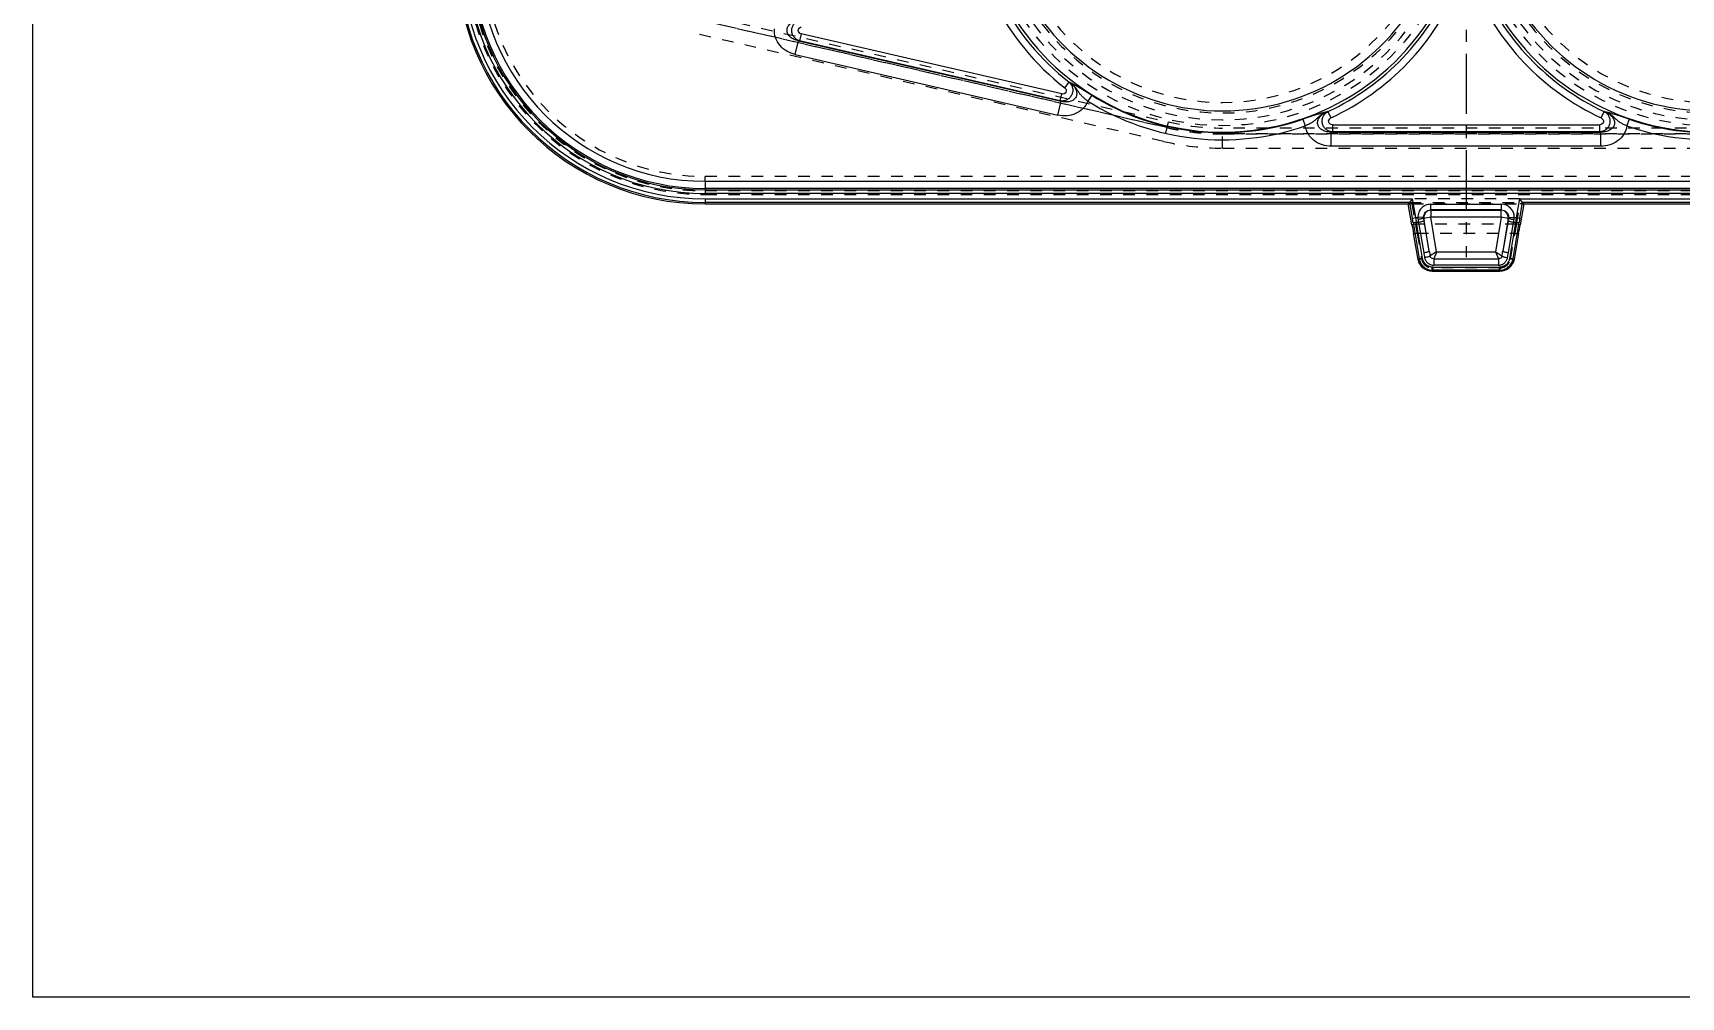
# Model space of a CAD drawing. Header units: millimetres. Extents: x 1727 to 4210, y -6182 to 759.
# Drawn here: x 2551.8 to 2783.5, y -703.2 to -567.7 of the extents above; entities that cross this region are included whole.
import ezdxf

# ---------------------------------------------------------------- set-up
doc = ezdxf.new("R2010")
doc.units = ezdxf.units.MM
doc.header["$LTSCALE"] = 16.335
doc.linetypes.add('CENTER', pattern=[0.6, 0.375, -0.075, 0.075, -0.075])
doc.linetypes.add('HIDDEN', pattern=[0.2, 0.1, -0.1])
doc.layers.get('0').update_dxf_attribs({"linetype": 'CONTINUOUS'})
doc.layers.add('DEFAULT_2', color=8, linetype='HIDDEN')

msp = doc.modelspace()

# ---------------------------------------------------------------- linework, layer by layer
at = {"color": 1, "linetype": 'CENTER', "ltscale": 1.38079}
msp.add_line((2753.27, -408.214), (2753.27, -599.214), dxfattribs=at)
at = {"color": 7, "linetype": 'Continuous'}
for p, q in [((2658.951, -570.716), (2659.398, -568.778)), ((2659.398, -568.778), (2696.329, -577.29)), ((2659.774, -567.811), (2659.551, -568.78)), ((2696.191, -577.224), (2659.551, -568.78)), ((2696.414, -576.255), (2659.774, -567.811)), ((2658.951, -570.716), (2695.882, -579.228)), ((2696.832, -575.379), (2697.444, -574.595)), ((2697.577, -574.657), (2697.444, -574.595)), ((2696.191, -577.224), (2696.414, -576.255)), ((2700.627, -576.438), (2700.101, -577.282)), ((2695.882, -579.228), (2696.329, -577.29)), ((2733.839, -578.735), (2733.695, -578.765)), ((2733.839, -578.735), (2734.26, -579.636)), ((2772.28, -579.636), (2772.701, -578.735)), ((2772.845, -578.765), (2772.701, -578.735)), ((2730.323, -579.816), (2730.647, -580.756)), ((2734.32, -581.612), (2772.22, -581.612)), ((2734.32, -583.601), (2734.32, -581.612)), ((2734.47, -580.584), (2772.07, -580.584)), ((2734.47, -580.584), (2734.47, -581.579)), ((2772.07, -581.579), (2734.47, -581.579)), ((2772.07, -581.579), (2772.07, -580.584)), ((2772.22, -583.601), (2772.22, -581.612)), ((2776.217, -579.816), (2775.893, -580.756)), ((2772.22, -583.601), (2734.32, -583.601)), ((2646.27, -588.536), (2646.27, -590.239)), ((2646.27, -588.536), (2860.27, -588.536)), ((2860.27, -589.534), (2646.27, -589.534)), ((2646.27, -589.741), (2860.27, -589.741)), ((2860.27, -590.239), (2646.27, -590.239)), ((2646.27, -591.011), (2646.27, -591.714)), ((2646.27, -591.011), (2745.753, -591.011)), ((2745.333, -591.511), (2646.27, -591.511)), ((2646.27, -591.714), (2745.15, -591.714)), ((2745.333, -591.511), (2745.15, -591.694)), ((2745.667, -594.673), (2745.15, -591.694)), ((2745.753, -591.011), (2745.333, -591.511)), ((2745.333, -591.51), (2745.715, -593.711)), ((2746.207, -593.626), (2745.753, -591.011)), ((2748.296, -591.771), (2758.244, -591.771)), ((2748.296, -592.57), (2748.296, -591.771)), ((2758.244, -592.57), (2748.296, -592.57)), ((2748.296, -592.57), (2748.336, -592.604)), ((2748.336, -592.604), (2758.204, -592.604)), ((2748.336, -592.604), (2748.336, -593.602)), ((2758.204, -592.604), (2758.244, -592.57)), ((2758.204, -593.602), (2758.204, -592.604)), ((2758.244, -592.57), (2758.244, -591.771)), ((2760.787, -591.011), (2760.333, -593.626)), ((2760.787, -591.011), (2860.27, -591.011)), ((2761.207, -591.511), (2760.787, -591.011)), ((2760.824, -593.711), (2761.207, -591.51)), ((2761.39, -591.694), (2760.873, -594.673)), ((2860.27, -591.511), (2761.207, -591.511)), ((2761.39, -591.694), (2761.207, -591.511)), ((2761.39, -591.714), (2860.27, -591.714)), ((2745.715, -593.711), (2746.207, -593.626)), ((2745.822, -594.342), (2746.654, -599.387)), ((2746.207, -593.626), (2746.499, -593.626)), ((2746.583, -594.327), (2746.314, -594.327)), ((2747.146, -599.372), (2746.314, -594.327)), ((2747.297, -593.6), (2746.499, -593.626)), ((2746.583, -594.327), (2747.317, -598.583)), ((2747.311, -593.731), (2747.35, -593.765)), ((2748.336, -593.602), (2747.35, -593.765)), ((2748.105, -598.341), (2747.35, -593.765)), ((2748.105, -598.341), (2747.371, -594.085)), ((2758.204, -593.602), (2748.336, -593.602)), ((2749.136, -598.458), (2748.336, -593.602)), ((2758.204, -593.602), (2757.404, -598.458)), ((2759.19, -593.765), (2758.204, -593.602)), ((2759.19, -593.765), (2758.435, -598.341)), ((2759.169, -594.085), (2758.435, -598.341)), ((2759.19, -593.765), (2759.229, -593.731)), ((2759.223, -598.583), (2759.957, -594.327)), ((2759.243, -593.6), (2760.041, -593.626)), ((2760.226, -594.327), (2759.394, -599.372)), ((2759.886, -599.387), (2760.718, -594.342)), ((2760.226, -594.327), (2759.957, -594.327)), ((2760.041, -593.626), (2760.333, -593.626)), ((2760.333, -593.626), (2760.824, -593.711)), ((2746.529, -599.512), (2745.88, -595.881)), ((2760.66, -595.881), (2760.011, -599.512)), ((2746.529, -599.512), (2746.654, -599.387)), ((2746.529, -599.515), (2746.529, -599.512)), ((2749.136, -598.458), (2748.224, -599.036)), ((2748.72, -599.44), (2757.82, -599.44)), ((2748.72, -599.44), (2748.72, -600.337)), ((2749.136, -598.458), (2757.404, -598.458)), ((2757.404, -598.458), (2757.82, -599.44)), ((2757.82, -599.44), (2757.82, -600.337)), ((2759.886, -599.387), (2760.011, -599.512)), ((2760.011, -599.512), (2760.011, -599.515)), ((2748.502, -601.162), (2748.612, -601.052)), ((2748.502, -601.162), (2758.038, -601.162)), ((2748.502, -601.162), (2748.502, -601.163)), ((2748.612, -600.623), (2757.928, -600.623)), ((2748.612, -600.623), (2748.612, -601.052)), ((2757.928, -601.052), (2748.612, -601.052)), ((2757.82, -600.337), (2748.72, -600.337)), ((2757.928, -600.623), (2757.928, -601.052)), ((2757.928, -601.052), (2758.038, -601.162)), ((2758.038, -601.163), (2758.038, -601.162))]:
    msp.add_line(p, q, dxfattribs=at)
msp.add_lwpolyline([(2551.758, -310.188), (3425.558, -310.188), (3425.558, -703.248), (2551.758, -703.248)], close=True)
for centre, radius, start, end in [((2646.27, -556.714), 35, 180, 270), ((2646.27, -556.714), 34.797, 180, 270), ((2646.27, -556.714), 34.298, 180, 270), ((2646.27, -556.714), 33.526, 180, 270), ((2646.27, -556.714), 33.027, 180, 270), ((2646.27, -556.714), 32.82, 180, 270), ((2646.27, -556.714), 31.823, 180, 270), ((2719.02, -546.964), 31.678, 209.20434, 339.14831), ((2787.52, -546.964), 31.678, 200.85169, 330.79566), ((2719.02, -546.964), 34.661, 206.67461, 339.14836), ((2719.02, -546.964), 35.057, 295.00586, 337.59541), ((2719.02, -546.964), 36.052, 295.00589, 337.5953), ((2787.52, -546.964), 36.052, 202.4047, 244.99414), ((2787.52, -546.964), 35.057, 202.40459, 244.99414), ((2787.52, -546.964), 34.661, 200.85164, 333.32539), ((2719.02, -546.964), 35.057, 207.06344, 232.01517), ((2719.02, -546.964), 36.052, 207.06344, 232.01517), ((2660.798, -493.847), 74.943, 268.92773, 269.04832), ((2719.02, -546.964), 34.742, 238.03587, 288.9835), ((2787.52, -546.964), 34.742, 251.01485, 301.96247), ((2727.912, -509.212), 75.047, 244.99369, 245.11411), ((2719.02, -546.964), 35.737, 238.03475, 288.98671), ((2787.52, -546.964), 35.737, 251.01372, 301.96567), ((2718.855, -508.278), 74.946, 281.9067, 282.02728), ((2787.706, -508.18), 75.046, 257.97267, 258.09308), ((2748.34, -593.606), 1.002, 90.22949, 189.13309), ((2758.2, -593.606), 1.002, 350.86691, 89.77051), ((2758.245, -593.568), 1.797, 358.1475, 90.05338), ((2988.026, -552.604), 245.983, 189.84752, 190.13317), ((2670.985, -606.684), 75.848, 9.36482, 9.8482), ((2653.997, -608.03), 93.328, 8.44355, 8.87888), ((2748.992, -593.558), 2.494, 181.55097, 188.02347), ((2859.348, -577.998), 113.942, 188.02588, 188.23942), ((2748.267, -593.566), 0.971, 182.01001, 189.81663), ((2827.463, -580.277), 81.273, 189.52857, 189.78111), ((2679.085, -580.279), 81.265, 350.21888, 350.47144), ((2758.273, -593.566), 0.971, 350.18365, 357.98941), ((2647.219, -578.002), 113.914, 351.76055, 351.97415), ((2757.548, -593.558), 2.494, 351.97649, 358.44908), ((2851.992, -607.947), 92.771, 171.11981, 171.55776), ((2518.624, -552.623), 245.871, 349.86677, 350.15255), ((2835.274, -606.636), 75.563, 170.15089, 170.63609), ((2748.5, -599.16), 2.003, 190.21215, 270.07098), ((2837.88, -582.97), 91.9, 189.78143, 190.2215), ((2911.064, -570.793), 165.271, 189.59516, 189.83966), ((2758.04, -599.16), 2.003, 269.92907, 349.78779), ((2595.484, -570.794), 165.263, 350.16031, 350.40483), ((2668.663, -582.971), 91.896, 349.77838, 350.21847)]:
    msp.add_arc(centre, radius, start, end, dxfattribs=at)
for points, knots in [([(2658.951, -570.716), (2658.542, -570.622), (2657.747, -570.311), (2656.759, -569.499), (2656.104, -568.393), (2655.984, -567.537), (2656.01, -567.119)], [0, 0, 0, 0, 0.2502434, 0.5003558, 0.7502847, 1, 1, 1, 1]), ([(2659.398, -568.778), (2659.189, -568.74), (2658.788, -568.618), (2658.264, -568.3), (2657.884, -567.854), (2657.737, -567.302), (2657.893, -566.753), (2658.283, -566.316), (2658.814, -566.011), (2659.218, -565.898), (2659.428, -565.864)], [0, 0, 0, 0, 0.1351322, 0.2646731, 0.3862446, 0.5001398, 0.613806, 0.7350736, 0.864615, 1, 1, 1, 1]), ([(2659.551, -568.78), (2659.396, -568.739), (2659.095, -568.602), (2658.737, -568.259), (2658.506, -567.813), (2658.429, -567.314), (2658.515, -566.816), (2658.753, -566.374), (2659.117, -566.037), (2659.419, -565.905), (2659.575, -565.867)], [0, 0, 0, 0, 0.1227212, 0.2469945, 0.3729185, 0.5000281, 0.6270778, 0.7530407, 0.8773035, 1, 1, 1, 1]), ([(2659.774, -567.811), (2659.661, -567.784), (2659.446, -567.666), (2659.31, -567.321), (2659.451, -566.979), (2659.668, -566.864), (2659.782, -566.84)], [0, 0, 0, 0, 0.2559468, 0.4997885, 0.7437626, 1, 1, 1, 1]), ([(2697.444, -574.595), (2697.567, -574.698), (2697.781, -574.948), (2697.961, -575.411), (2697.982, -575.912), (2697.84, -576.397), (2697.553, -576.813), (2697.15, -577.113), (2696.678, -577.264), (2696.348, -577.256), (2696.191, -577.225)], [0, 0, 0, 0, 0.1226997, 0.2469668, 0.372895, 0.5000085, 0.6270549, 0.7530134, 0.8772823, 1, 1, 1, 1]), ([(2697.577, -574.657), (2697.751, -574.779), (2698.065, -575.058), (2698.409, -575.565), (2698.569, -576.129), (2698.468, -576.691), (2698.093, -577.122), (2697.557, -577.356), (2696.947, -577.413), (2696.533, -577.347), (2696.329, -577.29)], [0, 0, 0, 0, 0.1354399, 0.2650568, 0.3863999, 0.5001004, 0.6139636, 0.7354637, 0.8649285, 1, 1, 1, 1]), ([(2700.101, -577.281), (2699.963, -577.181), (2699.7, -576.977), (2699.333, -576.661), (2699.022, -576.322), (2698.77, -575.957), (2698.531, -575.587), (2698.162, -575.122), (2697.823, -574.824), (2697.577, -574.657)], [0, 0, 0, 0, 0.1396815, 0.2724666, 0.3959145, 0.5151234, 0.6351459, 0.7566817, 1, 1, 1, 1]), ([(2700.628, -576.438), (2700.29, -576.228), (2699.669, -575.843), (2698.833, -575.341), (2698.15, -574.963), (2697.755, -574.753), (2697.577, -574.657)], [0, 0, 0, 0, 0.3378559, 0.6202099, 0.8280695, 1, 1, 1, 1]), ([(2696.832, -575.379), (2696.924, -575.451), (2697.068, -575.649), (2697.046, -576.018), (2696.773, -576.269), (2696.528, -576.282), (2696.414, -576.255)], [0, 0, 0, 0, 0.2559504, 0.4997708, 0.7437662, 1, 1, 1, 1]), ([(2700.101, -577.282), (2699.941, -577.668), (2699.459, -578.385), (2698.386, -579.093), (2697.142, -579.391), (2696.291, -579.323), (2695.882, -579.228)], [0, 0, 0, 0, 0.2497251, 0.4996316, 0.7497113, 1, 1, 1, 1]), ([(2733.695, -578.765), (2733.5, -578.819), (2733.068, -578.935), (2732.318, -579.15), (2731.39, -579.452), (2730.698, -579.687), (2730.321, -579.816)], [0, 0, 0, 0, 0.1719143, 0.3797749, 0.6621659, 1, 1, 1, 1]), ([(2733.695, -578.765), (2733.418, -578.873), (2733.021, -579.087), (2732.557, -579.457), (2732.241, -579.764), (2731.914, -580.064), (2731.534, -580.324), (2731.106, -580.549), (2730.804, -580.688), (2730.647, -580.756)], [0, 0, 0, 0, 0.243324, 0.3648578, 0.4848854, 0.6041119, 0.7275313, 0.8603191, 1, 1, 1, 1]), ([(2734.32, -581.612), (2734.109, -581.621), (2733.69, -581.593), (2733.108, -581.4), (2732.638, -581.051), (2732.37, -580.546), (2732.399, -579.976), (2732.681, -579.463), (2733.13, -579.046), (2733.499, -578.846), (2733.695, -578.765)], [0, 0, 0, 0, 0.1351321, 0.264673, 0.3862445, 0.5001396, 0.6138057, 0.7350734, 0.8646151, 1, 1, 1, 1]), ([(2734.47, -581.579), (2734.309, -581.574), (2733.986, -581.508), (2733.56, -581.254), (2733.235, -580.872), (2733.048, -580.402), (2733.019, -579.898), (2733.152, -579.414), (2733.431, -579.003), (2733.696, -578.807), (2733.839, -578.735)], [0, 0, 0, 0, 0.1227208, 0.2469934, 0.3729169, 0.5000268, 0.6270767, 0.75304, 0.8773033, 1, 1, 1, 1]), ([(2772.701, -578.735), (2772.844, -578.807), (2773.109, -579.003), (2773.388, -579.414), (2773.521, -579.898), (2773.492, -580.402), (2773.305, -580.872), (2772.98, -581.254), (2772.554, -581.508), (2772.231, -581.574), (2772.07, -581.579)], [0, 0, 0, 0, 0.1226997, 0.2469668, 0.372895, 0.5000085, 0.6270549, 0.7530134, 0.8772823, 1, 1, 1, 1]), ([(2772.845, -578.765), (2773.041, -578.846), (2773.41, -579.046), (2773.86, -579.463), (2774.141, -579.977), (2774.169, -580.547), (2773.901, -581.052), (2773.431, -581.4), (2772.849, -581.593), (2772.431, -581.621), (2772.22, -581.612)], [0, 0, 0, 0, 0.1354399, 0.2650568, 0.3863999, 0.5001004, 0.6139637, 0.7354637, 0.8649285, 1, 1, 1, 1]), ([(2775.894, -580.756), (2775.737, -580.689), (2775.434, -580.55), (2775.006, -580.324), (2774.626, -580.064), (2774.299, -579.764), (2773.983, -579.457), (2773.519, -579.087), (2773.122, -578.873), (2772.845, -578.765)], [0, 0, 0, 0, 0.1396815, 0.2724666, 0.3959144, 0.5151233, 0.6351459, 0.7566817, 1, 1, 1, 1]), ([(2776.218, -579.816), (2775.841, -579.686), (2775.15, -579.451), (2774.222, -579.15), (2773.472, -578.935), (2773.04, -578.819), (2772.845, -578.765)], [0, 0, 0, 0, 0.3378559, 0.62021, 0.8280695, 1, 1, 1, 1]), ([(2734.32, -583.601), (2733.901, -583.601), (2733.057, -583.476), (2731.911, -582.906), (2731.025, -581.976), (2730.715, -581.169), (2730.647, -580.756)], [0, 0, 0, 0, 0.2502434, 0.5003558, 0.7502849, 1, 1, 1, 1]), ([(2734.47, -580.584), (2734.353, -580.584), (2734.117, -580.517), (2733.907, -580.212), (2733.968, -579.847), (2734.154, -579.686), (2734.26, -579.636)], [0, 0, 0, 0, 0.2559468, 0.4997882, 0.7437624, 1, 1, 1, 1]), ([(2772.28, -579.636), (2772.386, -579.686), (2772.571, -579.846), (2772.633, -580.211), (2772.423, -580.517), (2772.187, -580.584), (2772.07, -580.584)], [0, 0, 0, 0, 0.2559504, 0.4997708, 0.7437662, 1, 1, 1, 1]), ([(2775.893, -580.756), (2775.825, -581.169), (2775.515, -581.976), (2774.629, -582.906), (2773.483, -583.476), (2772.639, -583.601), (2772.22, -583.601)], [0, 0, 0, 0, 0.2497251, 0.4996317, 0.7497113, 1, 1, 1, 1]), ([(2748.296, -591.771), (2748.058, -591.773), (2747.575, -591.866), (2746.97, -592.284), (2746.572, -592.902), (2746.494, -593.387), (2746.499, -593.626)], [0, 0, 0, 0, 0.2500164, 0.5000018, 0.7499861, 1, 1, 1, 1]), ([(2747.297, -593.6), (2747.288, -593.34), (2747.492, -592.79), (2748.036, -592.569), (2748.296, -592.57)], [0, 0, 0, 0, 0.4998996, 1, 1, 1, 1]), ([(2758.244, -592.57), (2758.504, -592.569), (2759.048, -592.79), (2759.252, -593.34), (2759.243, -593.6)], [0, 0, 0, 0, 0.5000993, 1, 1, 1, 1]), ([(2746.314, -594.327), (2746.255, -594.336), (2746.143, -594.351), (2745.996, -594.363), (2745.895, -594.364), (2745.843, -594.355), (2745.826, -594.347), (2745.822, -594.342)], [0, 0, 0, 0, 0.3630504, 0.6753711, 0.8947429, 0.9616226, 1, 1, 1, 1]), ([(2747.311, -593.731), (2747.307, -593.737), (2747.283, -593.746), (2747.238, -593.762), (2747.162, -593.781), (2747.061, -593.804), (2746.94, -593.83), (2746.758, -593.865), (2746.617, -593.89), (2746.523, -593.906)], [0, 0, 0, 0, 0.0268234, 0.0871275, 0.1837443, 0.313427, 0.4703384, 0.644217, 1, 1, 1, 1]), ([(2747.371, -594.085), (2747.369, -594.095), (2747.346, -594.116), (2747.298, -594.142), (2747.223, -594.173), (2747.083, -594.219), (2746.867, -594.274), (2746.682, -594.31), (2746.583, -594.327)], [0, 0, 0, 0, 0.0372462, 0.1035871, 0.200155, 0.3241891, 0.6376859, 1, 1, 1, 1]), ([(2759.957, -594.327), (2759.858, -594.31), (2759.674, -594.274), (2759.458, -594.219), (2759.317, -594.173), (2759.242, -594.142), (2759.194, -594.116), (2759.171, -594.095), (2759.169, -594.085)], [0, 0, 0, 0, 0.3621491, 0.6755327, 0.7996531, 0.8963284, 0.9627276, 1, 1, 1, 1]), ([(2759.229, -593.731), (2759.233, -593.737), (2759.257, -593.746), (2759.302, -593.762), (2759.378, -593.781), (2759.479, -593.804), (2759.6, -593.83), (2759.782, -593.865), (2759.923, -593.89), (2760.017, -593.906)], [0, 0, 0, 0, 0.0268235, 0.0871277, 0.1837446, 0.3134273, 0.4703387, 0.6442173, 1, 1, 1, 1]), ([(2760.718, -594.342), (2760.714, -594.347), (2760.697, -594.355), (2760.645, -594.364), (2760.544, -594.363), (2760.397, -594.351), (2760.285, -594.336), (2760.226, -594.327)], [0, 0, 0, 0, 0.0383733, 0.1052458, 0.3246291, 0.6369561, 1, 1, 1, 1]), ([(2748.502, -601.162), (2748.27, -601.162), (2747.803, -601.08), (2747.189, -600.726), (2746.732, -600.185), (2746.57, -599.74), (2746.529, -599.512)], [0, 0, 0, 0, 0.2502372, 0.5003874, 0.7503182, 1, 1, 1, 1]), ([(2746.654, -599.387), (2746.658, -599.393), (2746.677, -599.401), (2746.729, -599.409), (2746.826, -599.409), (2746.973, -599.397), (2747.084, -599.382), (2747.146, -599.372)], [0, 0, 0, 0, 0.0412261, 0.1121052, 0.3245236, 0.621759, 1, 1, 1, 1]), ([(2746.654, -599.387), (2746.692, -599.615), (2746.85, -600.062), (2747.3, -600.609), (2747.912, -600.968), (2748.38, -601.052), (2748.612, -601.052)], [0, 0, 0, 0, 0.249552, 0.4993584, 0.749522, 1, 1, 1, 1]), ([(2748.612, -600.623), (2748.438, -600.623), (2748.086, -600.56), (2747.627, -600.29), (2747.291, -599.878), (2747.174, -599.543), (2747.146, -599.372)], [0, 0, 0, 0, 0.2510137, 0.5014391, 0.7510598, 1, 1, 1, 1]), ([(2747.317, -598.583), (2747.412, -598.567), (2747.597, -598.531), (2747.814, -598.476), (2747.96, -598.428), (2748.035, -598.397), (2748.082, -598.371), (2748.103, -598.35), (2748.105, -598.341)], [0, 0, 0, 0, 0.3487994, 0.6756161, 0.8049073, 0.9025119, 0.9658655, 1, 1, 1, 1]), ([(2748.224, -599.036), (2748.219, -599.046), (2748.193, -599.065), (2748.143, -599.092), (2748.067, -599.123), (2747.924, -599.171), (2747.712, -599.224), (2747.533, -599.261), (2747.439, -599.278)], [0, 0, 0, 0, 0.0408604, 0.110603, 0.2092439, 0.3356934, 0.6551607, 1, 1, 1, 1]), ([(2747.439, -599.278), (2747.466, -599.425), (2747.572, -599.711), (2747.869, -600.059), (2748.267, -600.286), (2748.57, -600.337), (2748.72, -600.337)], [0, 0, 0, 0, 0.2489063, 0.4985246, 0.7489766, 1, 1, 1, 1]), ([(2748.72, -599.44), (2748.606, -599.441), (2748.37, -599.362), (2748.244, -599.147), (2748.224, -599.036)], [0, 0, 0, 0, 0.5028195, 1, 1, 1, 1]), ([(2749.136, -598.458), (2749.089, -598.567), (2749.002, -598.775), (2748.881, -599.06), (2748.788, -599.277), (2748.739, -599.397), (2748.72, -599.44)], [0, 0, 0, 0, 0.3338269, 0.6349284, 0.8687882, 1, 1, 1, 1]), ([(2757.404, -598.458), (2757.509, -598.526), (2757.71, -598.652), (2757.98, -598.823), (2758.177, -598.95), (2758.283, -599.013), (2758.316, -599.036)], [0, 0, 0, 0, 0.3481403, 0.6578689, 0.8886811, 1, 1, 1, 1]), ([(2758.316, -599.036), (2758.296, -599.147), (2758.17, -599.363), (2757.934, -599.441), (2757.82, -599.44)], [0, 0, 0, 0, 0.4982531, 1, 1, 1, 1]), ([(2757.82, -600.337), (2757.97, -600.337), (2758.273, -600.286), (2758.671, -600.059), (2758.968, -599.711), (2759.074, -599.425), (2759.101, -599.278)], [0, 0, 0, 0, 0.2510234, 0.5014754, 0.7510937, 1, 1, 1, 1]), ([(2759.394, -599.372), (2759.366, -599.543), (2759.249, -599.878), (2758.913, -600.29), (2758.454, -600.56), (2758.102, -600.623), (2757.928, -600.623)], [0, 0, 0, 0, 0.248937, 0.4985675, 0.7489962, 1, 1, 1, 1]), ([(2757.928, -601.052), (2758.16, -601.052), (2758.628, -600.968), (2759.24, -600.609), (2759.69, -600.062), (2759.848, -599.615), (2759.886, -599.387)], [0, 0, 0, 0, 0.2504865, 0.5006463, 0.750447, 1, 1, 1, 1]), ([(2760.011, -599.512), (2759.97, -599.74), (2759.808, -600.185), (2759.351, -600.726), (2758.737, -601.08), (2758.27, -601.162), (2758.038, -601.162)], [0, 0, 0, 0, 0.2496818, 0.4996124, 0.7497626, 1, 1, 1, 1]), ([(2758.316, -599.036), (2758.321, -599.046), (2758.347, -599.065), (2758.398, -599.092), (2758.474, -599.123), (2758.617, -599.171), (2758.828, -599.224), (2759.008, -599.261), (2759.101, -599.278)], [0, 0, 0, 0, 0.0410762, 0.1111809, 0.2102026, 0.3369136, 0.6562036, 1, 1, 1, 1]), ([(2758.435, -598.341), (2758.437, -598.35), (2758.458, -598.371), (2758.505, -598.397), (2758.58, -598.428), (2758.726, -598.476), (2758.943, -598.531), (2759.128, -598.567), (2759.223, -598.583)], [0, 0, 0, 0, 0.0341345, 0.0974881, 0.1950928, 0.324384, 0.6512007, 1, 1, 1, 1]), ([(2759.394, -599.372), (2759.456, -599.382), (2759.567, -599.397), (2759.713, -599.409), (2759.811, -599.409), (2759.863, -599.401), (2759.882, -599.393), (2759.886, -599.387)], [0, 0, 0, 0, 0.378241, 0.6754764, 0.8878948, 0.9587739, 1, 1, 1, 1])]:
    msp.add_open_spline(points, degree=3, knots=knots, dxfattribs=at)
at = {"layer": 'DEFAULT_2', "color": 8, "linetype": 'HIDDEN'}
for p, q in [((2644.614, -564.798), (2711.364, -580.183)), ((2710.73, -582.932), (2643.98, -567.547)), ((2711.178, -580.988), (2644.428, -565.603)), ((2644.434, -565.576), (2711.184, -580.961)), ((2711.364, -580.183), (2710.73, -582.932)), ((2787.52, -581.054), (2719.02, -581.054)), ((2719.02, -583.875), (2719.02, -581.054)), ((2719.02, -581.852), (2787.52, -581.852)), ((2787.52, -581.88), (2719.02, -581.88)), ((2719.02, -583.875), (2787.52, -583.875)), ((2646.27, -588.536), (2646.27, -587.849)), ((2860.27, -587.849), (2646.27, -587.849)), ((2646.27, -589.844), (2860.27, -589.844)), ((2860.27, -589.891), (2646.27, -589.891)), ((2646.27, -590.39), (2646.27, -590.239)), ((2646.27, -590.39), (2860.27, -590.39)), ((2745.15, -591.714), (2745.298, -591.714)), ((2745.333, -591.511), (2761.207, -591.511)), ((2745.659, -591.706), (2760.881, -591.706)), ((2745.659, -591.706), (2746.159, -594.588)), ((2760.787, -591.011), (2745.753, -591.011)), ((2760.381, -594.588), (2760.881, -591.706)), ((2761.242, -591.714), (2761.39, -591.714)), ((2746.159, -594.588), (2745.667, -594.673)), ((2760.381, -594.588), (2746.159, -594.588)), ((2760.873, -594.673), (2760.381, -594.588)), ((2746.372, -595.837), (2760.168, -595.837)), ((2746.372, -595.837), (2747.021, -599.469)), ((2759.519, -599.469), (2760.168, -595.837)), ((2758.038, -600.704), (2748.502, -600.704)), ((2748.502, -601.163), (2748.502, -600.704)), ((2758.038, -600.704), (2758.038, -601.163))]:
    msp.add_line(p, q, dxfattribs=at)
for centre, radius, start, end in [((2719.02, -546.964), 33.717, 102.47454, 77.52546), ((2787.52, -546.964), 33.717, 102.47454, 77.52546), ((2719.02, -546.964), 32.929, 102.47454, 77.52546), ((2719.02, -546.964), 31.969, 100.30331, 79.69669), ((2719.02, -546.964), 30.491, 97.63481, 82.36519), ((2787.52, -546.964), 32.929, 102.47454, 77.52546), ((2787.52, -546.964), 31.969, 100.30331, 79.69669), ((2787.52, -546.964), 30.491, 97.63481, 82.36519), ((2646.27, -556.714), 33.676, 180, 270), ((2646.27, -556.714), 33.177, 180, 270), ((2646.27, -556.714), 33.13, 180, 270), ((2646.27, -556.714), 31.135, 180, 270), ((2719.02, -546.964), 34.916, 257.02103, 270), ((2719.02, -546.964), 34.888, 257.02103, 270), ((2719.02, -546.964), 34.09, 257.02103, 270), ((2719.02, -546.964), 36.911, 257.02103, 270), ((3004.983, -551.158), 262.442, 189.52537, 189.80206), ((2501.65, -551.174), 262.348, 350.19789, 350.47468)]:
    msp.add_arc(centre, radius, start, end, dxfattribs=at)
for centre, start_param, end_param in [((2745.657, -591.695), 3.0900548, 3.9259772), ((2745.663, -591.732), 1.5797833, 2.3751822), ((2760.877, -591.732), 0.7664105, 1.5618093), ((2760.883, -591.695), -0.7843845, 0.0515379)]:
    msp.add_ellipse(centre, major_axis=(0.507, 0), ratio=0.0516314, start_param=start_param, end_param=end_param, dxfattribs=at)
for points, knots in [([(2745.88, -595.881), (2745.879, -595.884), (2745.887, -595.89), (2745.897, -595.891), (2745.921, -595.893), (2745.96, -595.892), (2746.021, -595.888), (2746.095, -595.879), (2746.214, -595.864), (2746.308, -595.849), (2746.372, -595.837)], [0, 0, 0, 0, 0.0185262, 0.0395431, 0.0697524, 0.1576736, 0.2800938, 0.4320627, 0.6081081, 1, 1, 1, 1]), ([(2760.168, -595.837), (2760.233, -595.849), (2760.326, -595.864), (2760.445, -595.88), (2760.519, -595.888), (2760.58, -595.892), (2760.619, -595.893), (2760.643, -595.891), (2760.653, -595.89), (2760.661, -595.884), (2760.66, -595.881)], [0, 0, 0, 0, 0.3921688, 0.5684513, 0.7203828, 0.8426387, 0.9304489, 0.9605787, 0.9815196, 1, 1, 1, 1]), ([(2747.021, -599.469), (2746.959, -599.48), (2746.844, -599.498), (2746.708, -599.516), (2746.62, -599.523), (2746.573, -599.524), (2746.547, -599.523), (2746.529, -599.519), (2746.529, -599.515)], [0, 0, 0, 0, 0.3793929, 0.7016551, 0.8249593, 0.9170189, 0.9750331, 1, 1, 1, 1]), ([(2747.021, -599.469), (2747.051, -599.64), (2747.174, -599.973), (2747.517, -600.378), (2747.978, -600.643), (2748.328, -600.705), (2748.502, -600.704)], [0, 0, 0, 0, 0.2496258, 0.4994826, 0.749632, 1, 1, 1, 1]), ([(2758.038, -600.704), (2758.212, -600.705), (2758.562, -600.643), (2759.023, -600.378), (2759.366, -599.973), (2759.489, -599.64), (2759.519, -599.469)], [0, 0, 0, 0, 0.2503683, 0.5005174, 0.750374, 1, 1, 1, 1]), ([(2760.011, -599.515), (2760.011, -599.519), (2759.993, -599.523), (2759.967, -599.524), (2759.92, -599.523), (2759.832, -599.516), (2759.696, -599.498), (2759.581, -599.48), (2759.519, -599.469)], [0, 0, 0, 0, 0.0250661, 0.0832305, 0.1753901, 0.2988418, 0.6208623, 1, 1, 1, 1])]:
    msp.add_open_spline(points, degree=3, knots=knots, dxfattribs=at)

doc.saveas('drawing.dxf')
